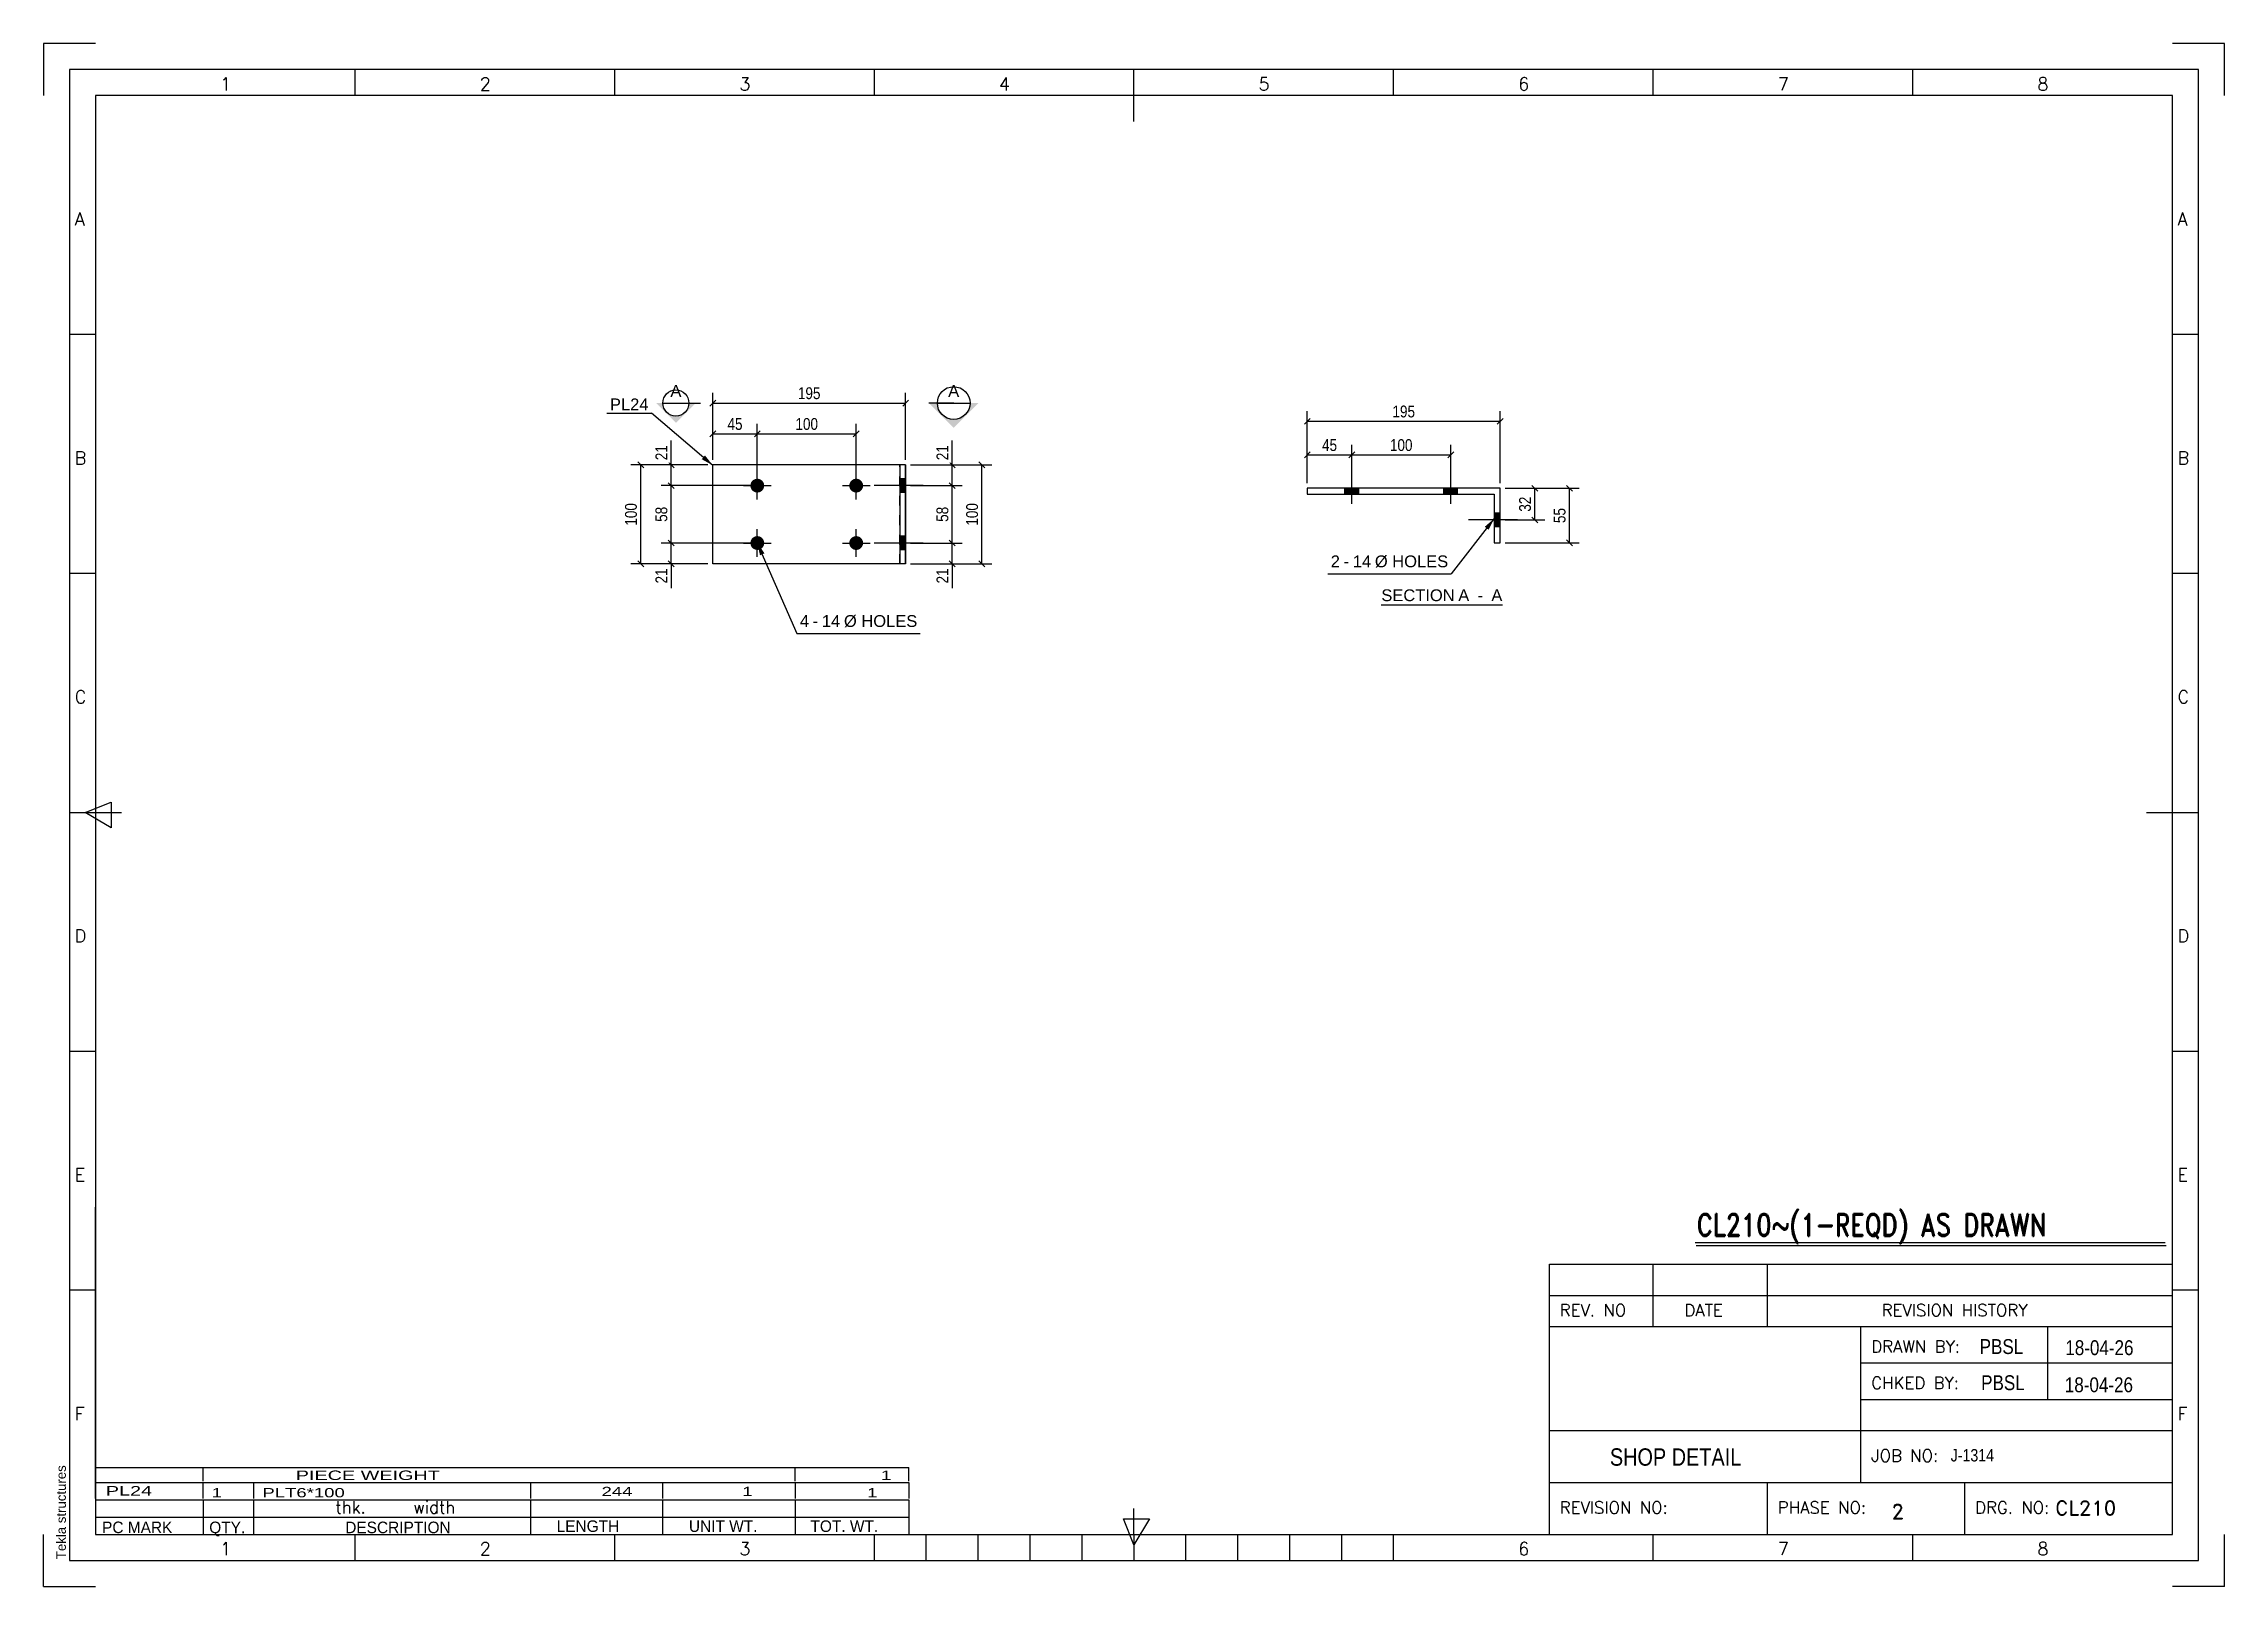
# Model space of a CAD drawing. Header units: millimetres. Extents: x -135 to 306, y -217 to 95.
import ezdxf

# ---------------------------------------------------------------- set-up
doc = ezdxf.new("R2010")
doc.units = ezdxf.units.MM
doc.linetypes.add('DXK_LINE_DOT2', pattern=[3.9198, 1.9599, -1.9599])
doc.styles.add('ari', font='', dxfattribs={"height": 0.2})
doc.styles.add('aria', font='', dxfattribs={"height": 0.2})
doc.styles.add('Arial', font='arial.ttf', dxfattribs={"height": 0.2})
doc.styles.add('Arial Narrow', font='ARIALN.TTF', dxfattribs={"height": 0.2})
doc.styles.add('RomanD', font='romand__.ttf', dxfattribs={"height": 0.2})
doc.styles.add('romand__', font='', dxfattribs={"height": 0.2})
doc.styles.add('RomanS', font='romans__.ttf', dxfattribs={"height": 0.2})
doc.styles.add('romans__', font='', dxfattribs={"height": 0.2})
doc.styles.get('ari').set_extended_font_data('ari')
doc.styles.get('aria').set_extended_font_data('aria')
doc.styles.get('romand__').set_extended_font_data('romand__')
doc.styles.get('romans__').set_extended_font_data('romans__')

msp = doc.modelspace()

# ---------------------------------------------------------------- hatches: boundary and pattern name
at = {"linetype": 'Continuous'}
for color, points in [(30, [(-1.58, 11.9), (0, 9.9), (-2.23, 11.14)]), (1, [(10.4, 5.8), (10.37, 5.51), (10.27, 5.23), (10.13, 4.98), (9.93, 4.76), (9.7, 4.59), (9.43, 4.47), (9.14, 4.41), (8.85, 4.41), (8.56, 4.47), (8.3, 4.59), (8.06, 4.76), (7.86, 4.98), (7.72, 5.23), (7.63, 5.51), (7.6, 5.8), (7.63, 6.09), (7.72, 6.37), (7.86, 6.62), (8.06, 6.84), (8.3, 7.01), (8.56, 7.13), (8.85, 7.19), (9.14, 7.19), (9.43, 7.13), (9.7, 7.01), (9.93, 6.84), (10.13, 6.62), (10.27, 6.37), (10.37, 6.09)]), (1, [(30.4, 5.8), (30.37, 5.51), (30.27, 5.23), (30.13, 4.98), (29.93, 4.76), (29.7, 4.59), (29.43, 4.47), (29.14, 4.41), (28.85, 4.41), (28.56, 4.47), (28.3, 4.59), (28.06, 4.76), (27.86, 4.98), (27.72, 5.23), (27.63, 5.51), (27.6, 5.8), (27.63, 6.09), (27.72, 6.37), (27.86, 6.62), (28.06, 6.84), (28.3, 7.01), (28.56, 7.13), (28.85, 7.19), (29.14, 7.19), (29.43, 7.13), (29.7, 7.01), (29.93, 6.84), (30.13, 6.62), (30.27, 6.37), (30.37, 6.09)]), (1, [(38.99, 4.4), (38.99, 7.2), (37.79, 7.2), (37.79, 4.4)]), (96, [(130.62, 5.27), (127.82, 5.27), (127.82, 4.07), (130.62, 4.07)]), (96, [(150.62, 5.26), (147.82, 5.26), (147.82, 4.06), (150.62, 4.06)]), (96, [(158.02, 0.26), (158.02, -2.54), (159.22, -2.54), (159.22, 0.26)]), (1, [(10.4, -5.8), (10.37, -6.09), (10.27, -6.37), (10.13, -6.62), (9.93, -6.84), (9.7, -7.01), (9.43, -7.13), (9.14, -7.19), (8.85, -7.19), (8.56, -7.13), (8.3, -7.01), (8.06, -6.84), (7.86, -6.62), (7.72, -6.37), (7.63, -6.09), (7.6, -5.8), (7.63, -5.51), (7.72, -5.23), (7.86, -4.98), (8.06, -4.76), (8.3, -4.59), (8.56, -4.47), (8.85, -4.41), (9.14, -4.41), (9.43, -4.47), (9.7, -4.59), (9.93, -4.76), (10.13, -4.98), (10.27, -5.23), (10.37, -5.51)]), (1, [(30.4, -5.8), (30.37, -6.09), (30.27, -6.37), (30.13, -6.62), (29.93, -6.84), (29.7, -7.01), (29.43, -7.13), (29.14, -7.19), (28.85, -7.19), (28.56, -7.13), (28.3, -7.01), (28.06, -6.84), (27.86, -6.62), (27.72, -6.37), (27.63, -6.09), (27.6, -5.8), (27.63, -5.51), (27.72, -5.23), (27.86, -4.98), (28.06, -4.76), (28.3, -4.59), (28.56, -4.47), (28.85, -4.41), (29.14, -4.41), (29.43, -4.47), (29.7, -4.59), (29.93, -4.76), (30.13, -4.98), (30.27, -5.23), (30.37, -5.51)]), (1, [(38.99, -7.2), (38.99, -4.4), (37.79, -4.4), (37.79, -7.2)]), (30, [(156.11, -2.51), (158.04, -0.84), (156.89, -3.12)]), (30, [(9.54, -8.29), (9, -5.8), (10.46, -7.89)])]:
    msp.add_hatch(color=color, dxfattribs=at).paths.add_polyline_path(points)

# ---------------------------------------------------------------- linework, layer by layer
at = {"color": 7, "linetype": 'Continuous'}
for p, q in [((-135.33, 95.15), (-135.33, 84.65)), ((-124.83, 95.15), (-135.33, 95.15)), ((305.67, 95.15), (295.17, 95.15)), ((305.67, 84.65), (305.67, 95.15)), ((-135.33, -216.7), (-135.33, -206.2)), ((305.67, -216.7), (305.67, -206.2)), ((-135.33, -216.7), (-124.83, -216.7)), ((305.67, -216.7), (295.17, -216.7))]:
    msp.add_line(p, q, dxfattribs=at)
at = {"color": 3, "linetype": 'Continuous'}
for p, q in [((300.42, 89.9), (-130.08, 89.9)), ((-130.08, 89.9), (-130.08, -211.45)), ((300.42, -211.45), (300.42, 89.9)), ((-130.08, -211.45), (300.42, -211.45))]:
    msp.add_line(p, q, dxfattribs=at)
at = {"color": 1, "linetype": 'Continuous'}
for p, q in [((-72.33, 84.65), (-72.33, 89.9)), ((-19.83, 84.65), (-19.83, 89.9)), ((32.67, 84.65), (32.67, 89.9)), ((85.17, 79.4), (85.17, 89.9)), ((137.67, 84.65), (137.67, 89.9)), ((190.17, 84.65), (190.17, 89.9)), ((242.67, 84.65), (242.67, 89.9)), ((295.17, 84.65), (-124.83, 84.65)), ((-124.83, 84.65), (-124.83, -206.2)), ((295.17, -206.2), (295.17, 84.65)), ((-124.83, 36.35), (-130.08, 36.35)), ((300.42, 36.35), (295.17, 36.35)), ((6.2, 5.8), (11.8, 5.8)), ((9, 3), (9, 8.6)), ((26.2, 5.8), (31.8, 5.8)), ((29, 3), (29, 8.6)), ((42.54, 5.8), (32.62, 5.8)), ((38.99, 7.2), (37.79, 7.2)), ((38.99, 4.4), (37.79, 4.4)), ((9, -8.6), (9, -3)), ((29, -8.6), (29, -3)), ((38.99, -4.4), (37.79, -4.4)), ((6.2, -5.8), (11.8, -5.8)), ((26.2, -5.8), (31.8, -5.8)), ((42.54, -5.8), (32.62, -5.8)), ((38.99, -7.2), (37.79, -7.2)), ((-124.83, -11.95), (-130.08, -11.95)), ((300.42, -11.95), (295.17, -11.95)), ((-130.08, -60.25), (-119.58, -60.25)), ((-126.93, -60.25), (-121.68, -58.15)), ((-121.68, -63.4), (-126.93, -60.25)), ((-121.68, -58.15), (-121.68, -63.4)), ((289.92, -60.25), (300.42, -60.25)), ((-124.83, -108.55), (-130.08, -108.55)), ((300.42, -108.55), (295.17, -108.55)), ((169.17, -206.2), (169.17, -151.6)), ((169.17, -151.6), (295.17, -151.6)), ((190.17, -164.2), (190.17, -151.6)), ((213.27, -164.2), (213.27, -151.6)), ((-124.83, -156.85), (-130.08, -156.85)), ((169.17, -157.9), (295.17, -157.9)), ((300.42, -156.85), (295.17, -156.85)), ((169.17, -164.2), (295.17, -164.2)), ((232.17, -185.2), (232.17, -164.2)), ((269.97, -178.9), (269.97, -164.2)), ((232.17, -171.55), (295.17, -171.55)), ((232.17, -178.9), (295.17, -178.9)), ((169.17, -185.2), (295.17, -185.2)), ((232.17, -195.7), (232.17, -185.2)), ((169.17, -195.7), (295.17, -195.7)), ((213.27, -206.2), (213.27, -195.7)), ((253.17, -206.2), (253.17, -195.7)), ((85.17, -206.2), (85.17, -200.95)), ((-124.83, -206.2), (295.17, -206.2)), ((-72.33, -211.45), (-72.33, -206.2)), ((-19.83, -211.45), (-19.83, -206.2)), ((32.67, -211.45), (32.67, -206.2)), ((43.17, -211.45), (43.17, -206.2)), ((53.67, -211.45), (53.67, -206.2)), ((64.17, -211.45), (64.17, -206.2)), ((74.67, -211.45), (74.67, -206.2)), ((83.07, -203.05), (88.32, -203.05)), ((85.17, -208.3), (83.07, -203.05)), ((88.32, -203.05), (85.17, -208.3)), ((85.17, -206.2), (85.17, -211.45)), ((95.67, -211.45), (95.67, -206.2)), ((106.17, -211.45), (106.17, -206.2)), ((116.67, -211.45), (116.67, -206.2)), ((127.17, -211.45), (127.17, -206.2)), ((137.67, -211.45), (137.67, -206.2)), ((190.17, -211.45), (190.17, -206.2)), ((242.67, -211.45), (242.67, -206.2)), ((32.67, -211.45), (137.67, -211.45))]:
    msp.add_line(p, q, dxfattribs=at)
at = {"color": 4, "linetype": 'Continuous'}
for p, q in [((0.6, 23.09), (-0.6, 21.89)), ((0, 11), (0, 24.54)), ((0, 22.49), (39, 22.49)), ((38.4, 21.89), (39.6, 23.09)), ((39, 11), (39, 24.54)), ((0, 11), (0, 18.32)), ((9, 6.8), (9, 18.32)), ((9, 6.8), (9, 18.32)), ((29, 6.8), (29, 18.32)), ((120.82, 19.4), (119.62, 18.2)), ((120.22, 6.27), (120.22, 20.85)), ((120.22, 18.8), (159.22, 18.8)), ((158.62, 18.2), (159.82, 19.4)), ((159.22, 6.27), (159.22, 20.85)), ((0.6, 16.87), (-0.6, 15.67)), ((0, 16.27), (9, 16.27)), ((9.6, 16.87), (8.4, 15.67)), ((8.4, 15.67), (9.6, 16.87)), ((9, 16.27), (29, 16.27)), ((28.4, 15.67), (29.6, 16.87)), ((120.22, 6.27), (120.22, 14.06)), ((129.22, 6.27), (129.22, 14.06)), ((129.22, 6.27), (129.22, 14.06)), ((149.22, 8.1), (149.22, 14.06)), ((-1, 10), (-16.61, 10)), ((-13.96, 9.4), (-15.16, 10.6)), ((-14.56, -10), (-14.56, 10)), ((-1, 10), (-10.46, 10)), ((-9.01, 10.6), (-7.81, 9.4)), ((-8.41, 5.8), (-8.41, 10)), ((39.99, 10), (50.42, 10)), ((47.82, 10.6), (49.02, 9.4)), ((48.42, 5.8), (48.42, 10)), ((55.02, 9.4), (53.82, 10.6)), ((54.42, -10), (54.42, 10)), ((120.82, 12.61), (119.62, 11.41)), ((120.22, 12.01), (129.22, 12.01)), ((128.62, 11.41), (129.82, 12.61)), ((129.22, 12.01), (149.22, 12.01)), ((148.62, 11.41), (149.82, 12.61)), ((8, 5.8), (-10.46, 5.8)), ((8, 5.8), (-10.46, 5.8)), ((-7.81, 5.2), (-9.01, 6.4)), ((-7.81, 5.2), (-9.01, 6.4)), ((-8.41, -5.8), (-8.41, 5.8)), ((40, 5.8), (50.42, 5.8)), ((40, 5.8), (50.42, 5.8)), ((49.02, 5.2), (47.82, 6.4)), ((49.02, 5.2), (47.82, 6.4)), ((48.42, -5.8), (48.42, 5.8)), ((160.22, 5.26), (168.24, 5.26)), ((166.84, 4.66), (165.64, 5.86)), ((166.24, -1.14), (166.24, 5.26)), ((173.83, 4.66), (172.63, 5.86)), ((173.23, -5.74), (173.23, 5.26)), ((160.22, -1.14), (168.24, -1.14)), ((165.64, -0.54), (166.84, -1.74)), ((8, -5.8), (-10.46, -5.8)), ((8, -5.8), (-10.46, -5.8)), ((-9.01, -5.2), (-7.81, -6.4)), ((-9.01, -5.2), (-7.81, -6.4)), ((-8.41, -10), (-8.41, -5.8)), ((40, -5.8), (50.42, -5.8)), ((40, -5.8), (50.42, -5.8)), ((47.82, -5.2), (49.02, -6.4)), ((47.82, -5.2), (49.02, -6.4)), ((48.42, -10), (48.42, -5.8)), ((160.22, -5.74), (175.23, -5.74)), ((172.63, -5.14), (173.83, -6.34)), ((-1, -10), (-16.61, -10)), ((-15.16, -9.4), (-13.96, -10.6)), ((-1, -10), (-10.46, -10)), ((-7.81, -10.6), (-9.01, -9.4)), ((40, -10), (50.42, -10)), ((49.02, -10.6), (47.82, -9.4)), ((53.82, -9.4), (55.02, -10.6)), ((198.67, -147.2), (293.67, -147.2)), ((198.89, -147.82), (293.89, -147.82))]:
    msp.add_line(p, q, dxfattribs=at)
at = {"color": 2, "linetype": 'Continuous'}
for p, q in [((38.99, 10), (0, 10)), ((0, -10), (0, 10)), ((37.79, 10), (37.79, -10)), ((38.99, 10), (38.99, -10)), ((39, -10), (39, 10)), ((159.22, 5.26), (120.22, 5.27)), ((120.22, 5.27), (120.22, 4.07)), ((159.22, -5.74), (159.22, 5.26)), ((120.22, 4.07), (158.02, 4.06)), ((158.02, 4.06), (158.02, -5.74)), ((158.02, -5.74), (159.22, -5.74)), ((38.99, -10), (0, -10))]:
    msp.add_line(p, q, dxfattribs=at)
at = {"color": 7, "linetype": 'DXK_LINE_DOT2'}
for p, q in [((0, -10), (0, 10)), ((37.8, 10), (37.79, 10)), ((37.8, -10), (37.8, 10)), ((39, 10), (38.99, 10)), ((37.79, -10), (37.8, -10)), ((38.99, -10), (39, -10))]:
    msp.add_line(p, q, dxfattribs=at)
at = {"color": 96, "linetype": 'Continuous'}
for p, q in [((129.22, 2.15), (129.22, 12.07)), ((149.22, 2.14), (149.22, 12.06)), ((127.82, 4.07), (127.82, 5.27)), ((130.62, 4.07), (130.62, 5.27)), ((147.82, 4.06), (147.82, 5.26)), ((150.62, 4.06), (150.62, 5.26)), ((159.22, 0.26), (158.02, 0.26)), ((162.76, -1.14), (152.84, -1.14)), ((159.22, -2.54), (158.02, -2.54))]:
    msp.add_line(p, q, dxfattribs=at)
at = {"color": 30, "linetype": 'Continuous'}
msp.add_line((135.19, -18.3), (159.66, -18.3), dxfattribs=at)
at = {"color": 5, "linetype": 'Continuous'}
for p, q in [((-124.83, -136.9), (-124.83, -140.05)), ((-124.83, -143.2), (-124.83, -140.05)), ((-124.83, -147.4), (-124.83, -143.2)), ((-124.83, -150.55), (-124.83, -147.4)), ((-124.83, -154.75), (-124.83, -150.55)), ((-124.83, -157.9), (-124.83, -154.75)), ((-124.83, -162.1), (-124.83, -157.9)), ((-124.83, -165.25), (-124.83, -162.1)), ((-124.83, -169.45), (-124.83, -165.25)), ((-124.83, -172.6), (-124.83, -169.45)), ((-124.83, -176.8), (-124.83, -172.6)), ((-124.83, -179.95), (-124.83, -176.8)), ((-124.83, -184.15), (-124.83, -179.95)), ((-124.83, -187.3), (-124.83, -184.15)), ((-124.83, -191.5), (-124.83, -187.3)), ((-124.83, -194.65), (-124.83, -191.5)), ((-124.83, -192.7), (-124.83, -195.45)), ((-124.83, -192.7), (39.67, -192.7)), ((-103.08, -195.45), (-103.08, -192.7)), ((16.67, -195.45), (16.67, -192.7)), ((39.67, -195.45), (39.67, -192.7)), ((-124.83, -198.85), (-124.83, -194.65)), ((-124.83, -198.95), (-124.83, -195.7)), ((-124.83, -195.7), (39.67, -195.7)), ((-103.08, -198.95), (-103.08, -195.7)), ((-92.83, -198.95), (-92.83, -195.7)), ((-36.83, -198.95), (-36.83, -195.7)), ((-10.08, -198.95), (-10.08, -195.7)), ((16.67, -195.7), (16.67, -198.95)), ((39.67, -195.7), (39.67, -198.95)), ((-124.83, -198.85), (-124.83, -206.2)), ((-124.83, -199.2), (39.67, -199.2)), ((-124.83, -199.2), (-124.83, -206.2)), ((-124.83, -202.7), (39.67, -202.7)), ((-103.08, -199.2), (-103.08, -206.2)), ((-92.83, -206.2), (-92.83, -199.2)), ((-36.83, -206.2), (-36.83, -199.2)), ((-10.08, -206.2), (-10.08, -199.2)), ((16.67, -199.2), (16.67, -206.2)), ((39.67, -199.2), (39.67, -206.2)), ((-124.83, -206.2), (39.67, -206.2)), ((-124.83, -206.2), (48.42, -206.2))]:
    msp.add_line(p, q, dxfattribs=at)

# ---------------------------------------------------------------- texts
at = {"color": 1, "linetype": 'Continuous'}
for s, height, style, p in [('1', 2.6, 'RomanS', (-99.63, 85.7)), ('2', 2.6, 'RomanS', (-47.13, 85.7)), ('3', 2.6, 'RomanS', (5.37, 85.7)), ('4', 2.6, 'RomanS', (57.87, 85.7)), ('5', 2.6, 'RomanS', (110.37, 85.7)), ('6', 2.6, 'RomanS', (162.87, 85.7)), ('7', 2.6, 'RomanS', (215.37, 85.7)), ('8', 2.6, 'RomanS', (267.87, 85.7)), ('A', 2.6, 'RomanS', (-129.03, 58.4)), ('A', 2.6, 'RomanS', (296.22, 58.4)), ('B', 2.6, 'RomanS', (-129.03, 10.1)), ('B', 2.6, 'RomanS', (296.22, 10.1)), ('C', 2.6, 'RomanS', (-129.03, -38.2)), ('C', 2.6, 'RomanS', (296.22, -38.2)), ('D', 2.6, 'RomanS', (-129.03, -86.5)), ('D', 2.6, 'RomanS', (296.22, -86.5)), ('E', 2.6, 'RomanS', (-129.03, -134.8)), ('E', 2.6, 'RomanS', (296.22, -134.8)), ('F', 2.6, 'RomanS', (-129.03, -183.1)), ('F', 2.6, 'RomanS', (296.22, -183.1)), ('thk.', 2.477, 'RomanS', (-76.33, -201.95)), ('width', 2.477, 'RomanS', (-60.58, -201.95)), ('PC MARK', 2.333, 'ari', (-123.5, -205.94)), ('QTY.', 2.333, 'ari', (-101.83, -205.95)), ('DESCRIPTION', 2.3333, 'ari', (-74.33, -205.95)), ('LENGTH', 2.333, 'ari', (-31.58, -205.7)), ('UNIT WT.', 2.333, 'ari', (-4.83, -205.7)), ('TOT. WT.', 2.333, 'ari', (19.75, -205.7)), ('1', 2.6, 'RomanS', (-99.63, -210.4)), ('2', 2.6, 'RomanS', (-47.13, -210.4)), ('3', 2.6, 'RomanS', (5.37, -210.4)), ('6', 2.6, 'RomanS', (162.87, -210.4)), ('7', 2.6, 'RomanS', (215.37, -210.4)), ('8', 2.6, 'RomanS', (267.87, -210.4))]:
    msp.add_text(s, height=height, dxfattribs=dict(at, style=style)).set_placement(p)
at = {"color": 3, "style": 'RomanD', "width": 0.8}
msp.add_text('CL210~(1-REQD) AS DRAWN', height=4.5059, dxfattribs=at).set_placement((198.97, -145.89))
at = {"color": 4, "linetype": 'Continuous', "style": 'romans__'}
for s, p in [('REV. NO', (171.27, -162.1)), ('DATE', (196.47, -162.1)), ('REVISION HISTORY', (236.37, -162.1)), ('DRAWN BY:', (234.27, -169.45)), ('CHKED BY:', (234.27, -176.8)), ('JOB NO:', (234.27, -191.5)), ('REVISION NO:', (171.27, -202)), ('PHASE NO:', (215.37, -202)), ('DRG. NO:', (255.27, -202))]:
    msp.add_text(s, height=2.45, dxfattribs=at).set_placement(p)
at = {"color": 3, "linetype": 'Continuous'}
for s, height, style, p in [('PBSL', 3.006, 'Arial Narrow', (256.19, -169.73)), ('18-04-26', 3.006, 'Arial Narrow', (273.51, -169.96)), ('PBSL', 3.006, 'Arial Narrow', (256.49, -177.04)), ('18-04-26', 3.006, 'Arial Narrow', (273.41, -177.46)), ('SHOP DETAIL', 3.5075, 'Arial Narrow', (181.41, -192.31)), ('J-1314', 2.505, 'Arial Narrow', (250.32, -191.45)), ('2', 2.94, 'romand__', (238.36, -203.05)), ('CL210', 2.94, 'romand__', (271.45, -202.34))]:
    msp.add_text(s, height=height, dxfattribs=dict(at, style=style)).set_placement(p)
at = {"color": 174, "style": 'Arial'}
msp.add_text('Tekla structures', height=1.9102, rotation=90, dxfattribs=at).set_placement((-130.83, -211.2))
at = {"color": 1, "linetype": 'Continuous', "style": 'Arial', "width": 1.5}
for s, height, p in [('PIECE WEIGHT', 1.9102, (-84.33, -195.2)), ('1', 1.91, (33.96, -195.2))]:
    msp.add_text(s, height=height, dxfattribs=at).set_placement(p)
at = {"color": 4, "linetype": 'Continuous', "width": 1.5}
for s, height, style, p in [('PL24', 1.91, 'Arial', (-122.74, -198.34)), ('1', 1.87, 'aria', (-101.33, -198.7)), ('PLT6*100', 1.867, 'ari', (-91.08, -198.7)), ('244', 1.867, 'ari', (-22.5, -198.45)), ('1', 1.87, 'ari', (5.96, -198.45)), ('1', 1.87, 'ari', (31.21, -198.7))]:
    msp.add_text(s, height=height, dxfattribs=dict(at, style=style)).set_placement(p)

# ---------------------------------------------------------------- wipeouts: each hides what was drawn before it
at = {"color": 0, "linetype": 'Continuous'}
for points in [[(-6.36, 23.75), (-6.36, 26.25), (-8.58, 26.25), (-8.58, 23.75)], [(49.82, 23.75), (49.82, 26.25), (47.6, 26.25), (47.6, 23.75)]]:
    msp.add_wipeout(points, dxfattribs=at)
at = {"color": 0}
for points in [[(126.82, -10.7), (126.82, -8.2), (124.96, -8.2), (124.96, -10.7)], [(19.45, -22.76), (19.45, -20.26), (17.6, -20.26), (17.6, -22.76)]]:
    msp.add_wipeout(points, dxfattribs=at)

# ---------------------------------------------------------------- next in the draw order: hatches: boundary and pattern name
at = {"linetype": 'Continuous'}
for points in [[(-11.47, 22.5), (-10.11, 22.5, 0.403684), (-7.47, 19.86, 0.410244), (-4.83, 22.5), (-3.47, 22.5, 0.000008), (-7.47, 18.5)], [(43.71, 22.5), (45.41, 22.5, 0.403684), (48.71, 19.2, 0.410244), (52.01, 22.5), (53.71, 22.5, 0.000008), (48.71, 17.5)]]:
    msp.add_hatch(color=5, dxfattribs=at).paths.add_polyline_path(points)

# ---------------------------------------------------------------- next in the draw order: linework, layer by layer
at = {"color": 5, "linetype": 'Continuous'}
for p, q in [((-10.07, 22.5), (-4.87, 22.5)), ((-7.47, 22.5), (-2.47, 22.5)), ((-7.47, 22.5), (-7.47, 22.5)), ((48.71, 22.5), (43.71, 22.5)), ((45.46, 22.5), (51.96, 22.5)), ((48.71, 22.5), (48.71, 22.5))]:
    msp.add_line(p, q, dxfattribs=at)
at = {"color": 30, "linetype": 'Continuous'}
msp.add_line((9, -5.8), (17, -24.11), dxfattribs=at)
at = {"color": 5, "linetype": 'Continuous'}
for centre, radius in [((-7.47, 22.5), 2.64), ((48.71, 22.5), 3.3)]:
    msp.add_circle(centre, radius, dxfattribs=at)

# ---------------------------------------------------------------- next in the draw order: texts
at = {"color": 5, "linetype": 'Continuous', "style": 'Arial'}
for p in [(-8.58, 23.75), (47.6, 23.75)]:
    msp.add_text('A', height=2.39, dxfattribs=at).set_placement(p)

# ---------------------------------------------------------------- next in the draw order: wipeouts: each hides what was drawn before it
at = {"color": 0, "linetype": 'Continuous'}
for points in [[(22.28, 22.79), (22.28, 26.29), (16.71, 26.29), (16.71, 22.79)], [(142.51, 19.1), (142.51, 22.6), (136.94, 22.6), (136.94, 19.1)], [(6.52, 16.57), (6.52, 20.07), (2.47, 20.07), (2.47, 16.57)], [(21.78, 16.57), (21.78, 20.07), (16.21, 20.07), (16.21, 16.57)], [(-8.71, 14.48), (-12.21, 14.48), (-12.21, 10.44), (-8.71, 10.44)], [(48.12, 14.48), (44.62, 14.48), (44.62, 10.44), (48.12, 10.44)], [(126.74, 12.31), (126.74, 15.81), (122.7, 15.81), (122.7, 12.31)], [(142, 12.31), (142, 15.81), (136.43, 15.81), (136.43, 12.31)], [(-14.86, 2.79), (-18.36, 2.79), (-18.36, -2.79), (-14.86, -2.79)], [(-8.71, 2.02), (-12.21, 2.02), (-12.21, -2.02), (-8.71, -2.02)], [(48.12, 2.02), (44.62, 2.02), (44.62, -2.02), (48.12, -2.02)], [(54.12, 2.79), (50.62, 2.79), (50.62, -2.79), (54.12, -2.79)], [(165.94, 4.08), (162.44, 4.08), (162.44, 0.03), (165.94, 0.03)], [(172.93, 1.78), (169.43, 1.78), (169.43, -2.27), (172.93, -2.27)], [(-8.71, -10.44), (-12.21, -10.44), (-12.21, -14.48), (-8.71, -14.48)], [(48.12, -10.44), (44.62, -10.44), (44.62, -14.48), (48.12, -14.48)], [(150, -17.55), (150, -15.05), (135.19, -15.05), (135.19, -17.55)]]:
    msp.add_wipeout(points, dxfattribs=at)
at = {"color": 0}
for points in [[(128.68, -10.7), (128.68, -8.2), (127.57, -8.2), (127.57, -10.7)], [(21.31, -22.76), (21.31, -20.26), (20.2, -20.26), (20.2, -22.76)]]:
    msp.add_wipeout(points, dxfattribs=at)

# ---------------------------------------------------------------- next in the draw order: linework, layer by layer
at = {"color": 4, "linetype": 'Continuous'}
for p, q in [((-8.41, 10), (-8.41, 14.92)), ((-8.41, 10), (-8.41, 14.92)), ((48.42, 10), (48.42, 14.92)), ((48.42, 10), (48.42, 14.92)), ((40, 10), (56.42, 10)), ((129.82, 12.61), (128.62, 11.41)), ((160.22, 5.26), (175.23, 5.26)), ((-8.41, -10), (-8.41, -14.92)), ((-8.41, -10), (-8.41, -14.92)), ((40, -10), (56.42, -10)), ((48.42, -10), (48.42, -14.92)), ((48.42, -10), (48.42, -14.92))]:
    msp.add_line(p, q, dxfattribs=at)

# ---------------------------------------------------------------- next in the draw order: texts
at = {"color": 7, "linetype": 'Continuous', "style": 'Arial Narrow'}
for s, p in [('195', (17.21, 23.29)), ('45', (2.97, 17.07)), ('100', (16.71, 17.07)), ('195', (137.44, 19.6)), ('45', (123.2, 12.81)), ('100', (136.93, 12.81))]:
    msp.add_text(s, height=2.386, dxfattribs=at).set_placement(p)
for s, p in [('21', (-9.21, 10.94)), ('21', (47.62, 10.94)), ('100', (-15.36, -2.29)), ('58', (-9.21, -1.52)), ('58', (47.62, -1.52)), ('100', (53.62, -2.29)), ('32', (165.44, 0.53)), ('55', (172.43, -1.77)), ('21', (-9.21, -13.98)), ('21', (47.62, -13.98))]:
    msp.add_text(s, height=2.386, rotation=90.0002, dxfattribs=at).set_placement(p)
at = {"color": 3, "style": 'Arial'}
for s, p in [('2', (124.96, -10.7)), ('4', (17.6, -22.76))]:
    msp.add_text(s, height=2.39, dxfattribs=at).set_placement(p)

# ---------------------------------------------------------------- next in the draw order: wipeouts: each hides what was drawn before it
at = {"color": 0}
for points in [[(-13.02, 21.03), (-13.02, 23.53), (-20.8, 23.53), (-20.8, 21.03)], [(133.13, -10.7), (133.13, -8.2), (129.43, -8.2), (129.43, -10.7)], [(25.77, -22.76), (25.77, -20.26), (22.06, -20.26), (22.06, -22.76)]]:
    msp.add_wipeout(points, dxfattribs=at)
at = {"color": 0, "linetype": 'Continuous'}
msp.add_wipeout([(152.98, -17.55), (152.98, -15.05), (150.75, -15.05), (150.75, -17.55)], dxfattribs=at)

# ---------------------------------------------------------------- next in the draw order: linework, layer by layer
at = {"color": 30, "linetype": 'Continuous'}
for p in [(-21.4, 20.43), (0, 9.9)]:
    msp.add_line(p, (-12.42, 20.43), dxfattribs=at)

# ---------------------------------------------------------------- next in the draw order: texts
at = {"color": 3, "style": 'Arial'}
for s, height, p in [('PL24', 2.388, (-20.8, 21.03)), ('-', 2.39, (127.57, -10.7)), ('-', 2.39, (20.2, -22.76))]:
    msp.add_text(s, height=height, dxfattribs=at).set_placement(p)
at = {"color": 3, "linetype": 'Continuous', "style": 'Arial'}
msp.add_text('SECTION', height=2.388, dxfattribs=at).set_placement((135.19, -17.55))

# ---------------------------------------------------------------- next in the draw order: wipeouts: each hides what was drawn before it
at = {"color": 0}
for points in [[(148.7, -10.7), (148.7, -8.2), (133.88, -8.2), (133.88, -10.7)], [(41.33, -22.76), (41.33, -20.26), (26.52, -20.26), (26.52, -22.76)]]:
    msp.add_wipeout(points, dxfattribs=at)
at = {"color": 0, "linetype": 'Continuous'}
msp.add_wipeout([(156.69, -17.55), (156.69, -15.05), (153.73, -15.05), (153.73, -17.55)], dxfattribs=at)

# ---------------------------------------------------------------- next in the draw order: linework, layer by layer
at = {"color": 30, "linetype": 'Continuous'}
for p, q in [((158.04, -0.84), (149.3, -12.05)), ((124.36, -12.05), (149.3, -12.05)), ((17, -24.11), (41.93, -24.11))]:
    msp.add_line(p, q, dxfattribs=at)

# ---------------------------------------------------------------- next in the draw order: texts
at = {"color": 3, "style": 'Arial'}
for s, p in [('14', (129.43, -10.7)), ('Ø HOLES', (133.88, -10.7)), ('14', (22.06, -22.76)), ('Ø HOLES', (26.52, -22.76))]:
    msp.add_text(s, height=2.388, dxfattribs=at).set_placement(p)
at = {"color": 3, "linetype": 'Continuous', "style": 'Arial'}
msp.add_text('A', height=2.39, dxfattribs=at).set_placement((150.75, -17.55))

# ---------------------------------------------------------------- next in the draw order: wipeouts: each hides what was drawn before it
at = {"color": 0, "linetype": 'Continuous'}
msp.add_wipeout([(159.66, -17.55), (159.66, -15.05), (157.44, -15.05), (157.44, -17.55)], dxfattribs=at)

# ---------------------------------------------------------------- next in the draw order: texts
at = {"color": 3, "linetype": 'Continuous', "style": 'Arial'}
for s, height, p in [(' - ', 2.388, (153.73, -17.55)), ('A', 2.39, (157.44, -17.55))]:
    msp.add_text(s, height=height, dxfattribs=at).set_placement(p)

doc.saveas('drawing.dxf')
